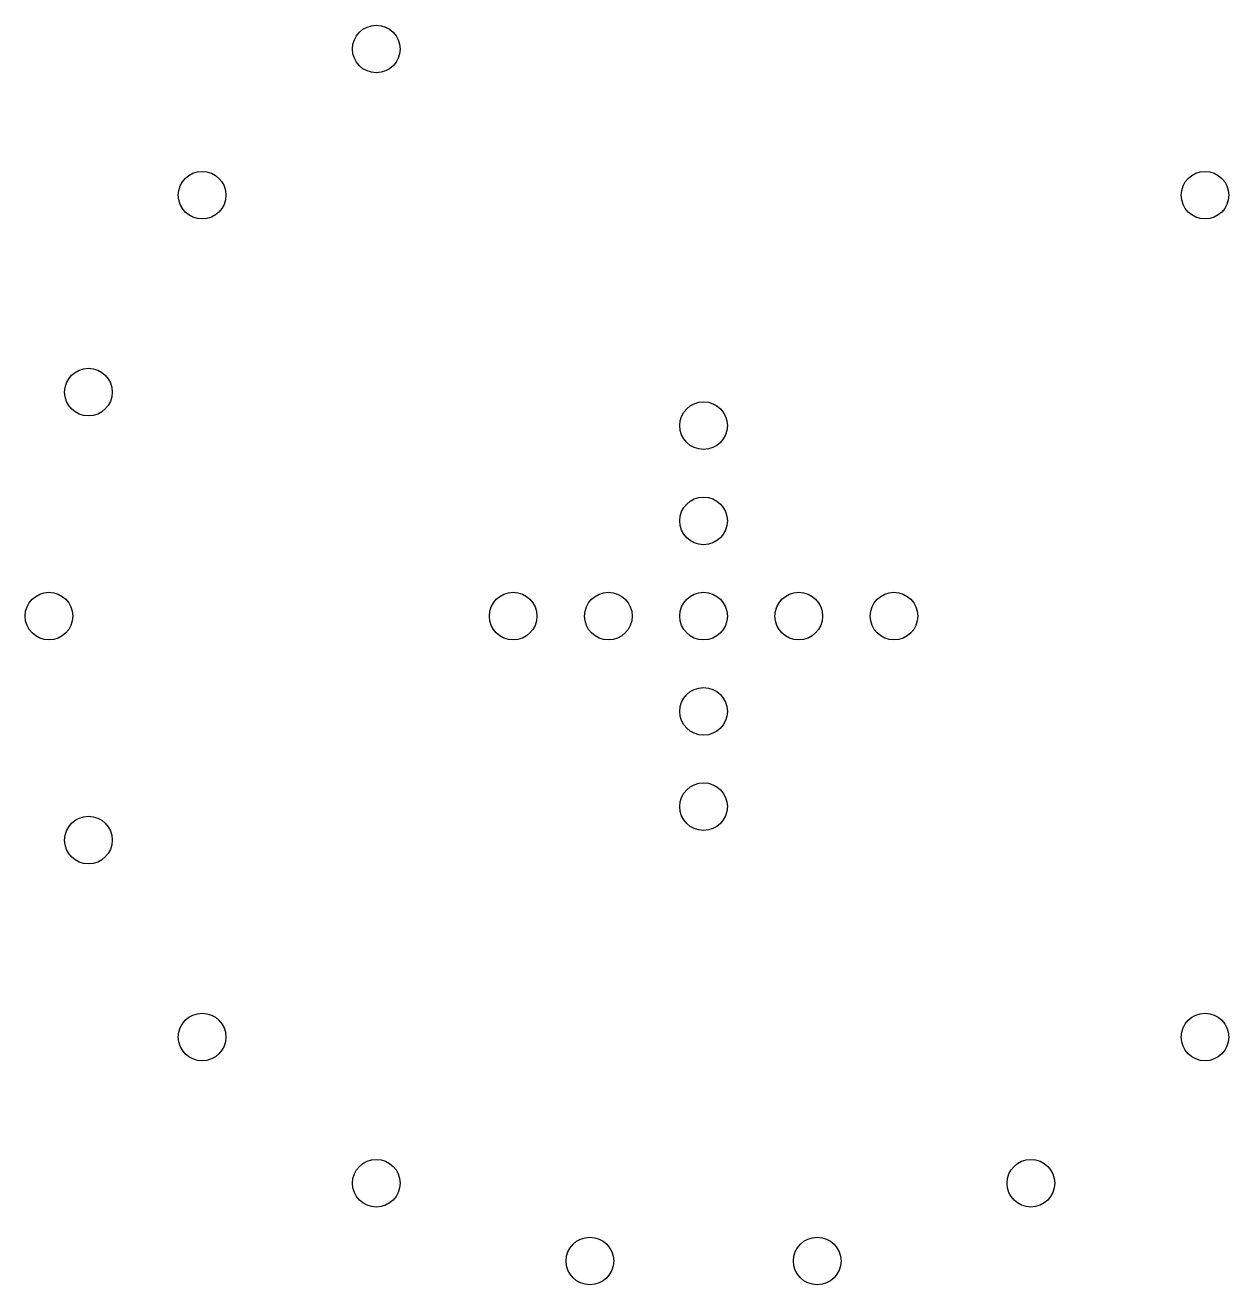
# Model space of a CAD drawing. Header units: millimetres. Extents: x -47.5 to 47.5, y -38.1 to 38.1.
# Drawn here: x 2.89 to 7.95, y 23.39 to 28.68 of the extents above; entities that cross this region are included whole.
import ezdxf

# ---------------------------------------------------------------- set-up
doc = ezdxf.new("R2010")
doc.units = ezdxf.units.MM
doc.header["$MEASUREMENT"] = 0
doc.layers.add('L1', color=7, linetype='Continuous')

msp = doc.modelspace()

# ---------------------------------------------------------------- linework, layer by layer
at = {"layer": 'L1'}
for centre in [(4.3656, 28.5825), (3.634, 27.9686), (7.8472, 27.9686), (3.1564, 27.1415), (5.7406, 27.0009), (5.7406, 26.6009), (2.9906, 26.2009), (4.9406, 26.2009), (5.3406, 26.2009), (5.7406, 26.2009), (6.1406, 26.2009), (6.5406, 26.2009), (5.7406, 25.8009), (5.7406, 25.4009), (3.1564, 25.2604), (3.634, 24.4333), (7.8472, 24.4333), (4.3656, 23.8194), (7.1156, 23.8194), (5.2631, 23.4927), (6.2181, 23.4927)]:
    msp.add_circle(centre, 0.1, dxfattribs=at)

doc.saveas('drawing.dxf')
